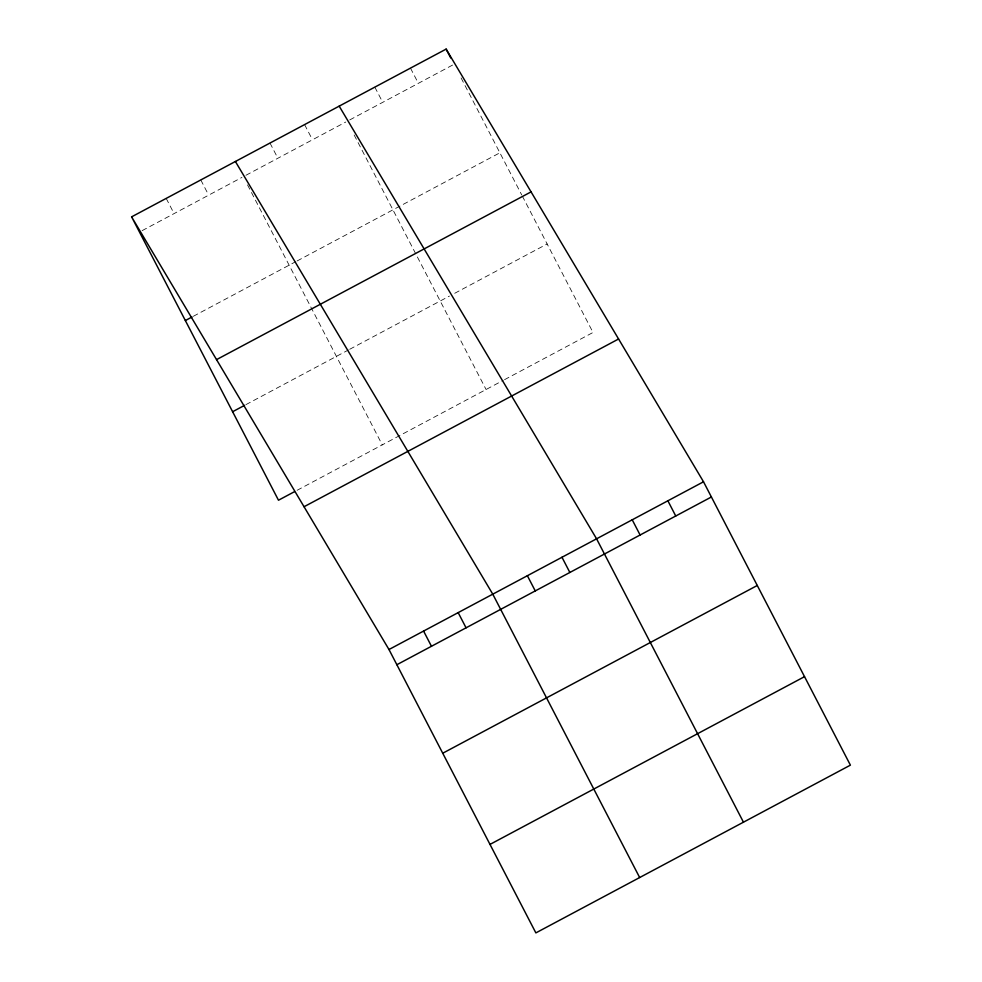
<?xml version="1.0" encoding="UTF-8"?>
<svg xmlns="http://www.w3.org/2000/svg" width="982" height="982" viewBox="0 0 982 982"><rect width="100%" height="100%" fill="white"/><g stroke="black" fill="none" stroke-linecap="round" stroke-linejoin="round"><path stroke-width="0.74" stroke-dasharray="4.91 3.68" d="M142.144 230.635L241.94 177.411M245.942 175.275L345.738 122.05M349.715 119.939L452.69 65.008M193.331 316.29L295.803 261.642M297.129 260.942L499.887 152.799M245.917 404.633L348.389 349.985M349.715 349.273L449.449 296.085M454.727 293.274L547.146 243.978M297.116 490.288L503.238 380.353M504.564 379.653L593.018 332.481L522.461 196.351M461.074 77.922L521.749 194.988M410.476 68.114L418.369 83.323M374.829 87.128L382.722 102.337M354.134 134.964L486.078 389.51M304.592 124.591L312.472 139.8M269.989 143.041L277.869 158.249M247.513 184.874L382.28 444.871M200.794 179.939L208.675 195.148M166.191 198.389L174.084 213.597"/><path stroke-width="1.47" d="M131.6 216.85L446.135 49.1L703.517 481.781L850.4 765.15L535.865 932.9L388.982 649.519L131.6 216.85L278.483 500.219L294.453 491.7M185.352 320.549L192.006 317.002M216.531 359.633L531.066 191.883M232.611 411.728L244.592 405.345M304.039 506.737L618.574 338.999M388.982 649.519L703.517 481.781M396.863 664.728L711.398 496.99M442.735 753.231L757.269 585.481M489.993 844.41L804.528 676.659M339.183 106.13L596.577 538.811L743.46 822.192M235.398 161.49L492.78 594.171L639.663 877.54M446.135 49.1L450.726 57.975M667.87 500.783L675.751 516.004M632.224 519.797L640.104 535.006M561.974 557.26L569.855 572.469M527.371 575.71L535.264 590.931M458.177 612.621L466.069 627.829M423.586 631.07L431.466 646.279"/></g></svg>
